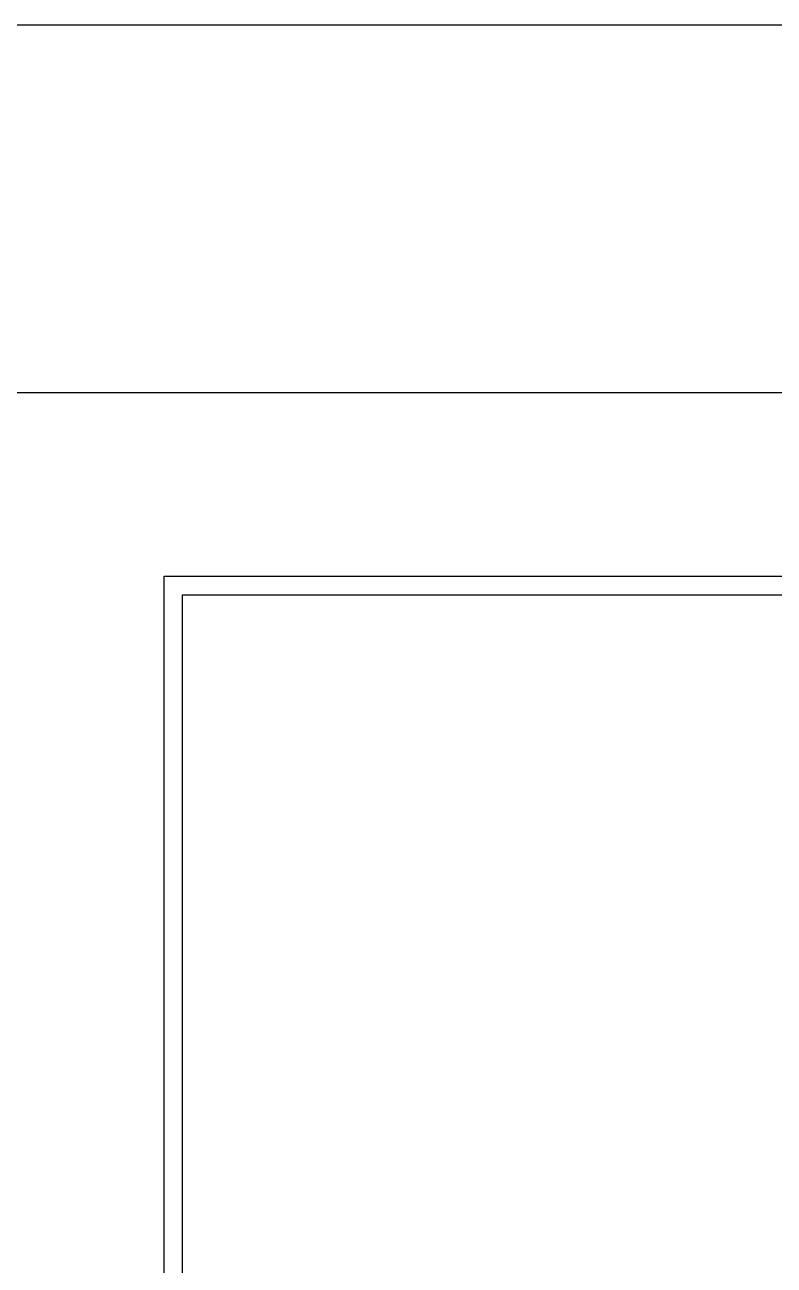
# Model space of a CAD drawing. Extents: x 1231 to 2855, y 3260 to 5268.
# Drawn here: x 1821.8 to 1862.6, y 3498.1 to 3565.5 of the extents above; entities that cross this region are included whole.
import ezdxf

# ---------------------------------------------------------------- set-up
doc = ezdxf.new("R2010")
doc.units = 0
doc.header["$LTSCALE"] = 20
doc.header["$MEASUREMENT"] = 0
doc.layers.add('MADEIRA', color=1, linetype='CONTINUOUS')

msp = doc.modelspace()

# ---------------------------------------------------------------- linework, layer by layer
at = {"layer": 'MADEIRA', "color": 7}
for p, q in [((1230.852, 3565.543), (2854.786, 3565.543)), ((1230.852, 3545.543), (2854.786, 3545.543))]:
    msp.add_line(p, q, dxfattribs=at)
at = {"layer": 'MADEIRA', "color": 4}
for p, q in [((1829.426, 3479.543), (1829.426, 3535.543)), ((1829.426, 3535.543), (1989.426, 3535.543))]:
    msp.add_line(p, q, dxfattribs=at)
at = {"layer": 'MADEIRA', "color": 124}
for p, q in [((1830.426, 3480.543), (1830.426, 3534.543)), ((1830.426, 3534.543), (1988.426, 3534.543))]:
    msp.add_line(p, q, dxfattribs=at)

doc.saveas('drawing.dxf')
